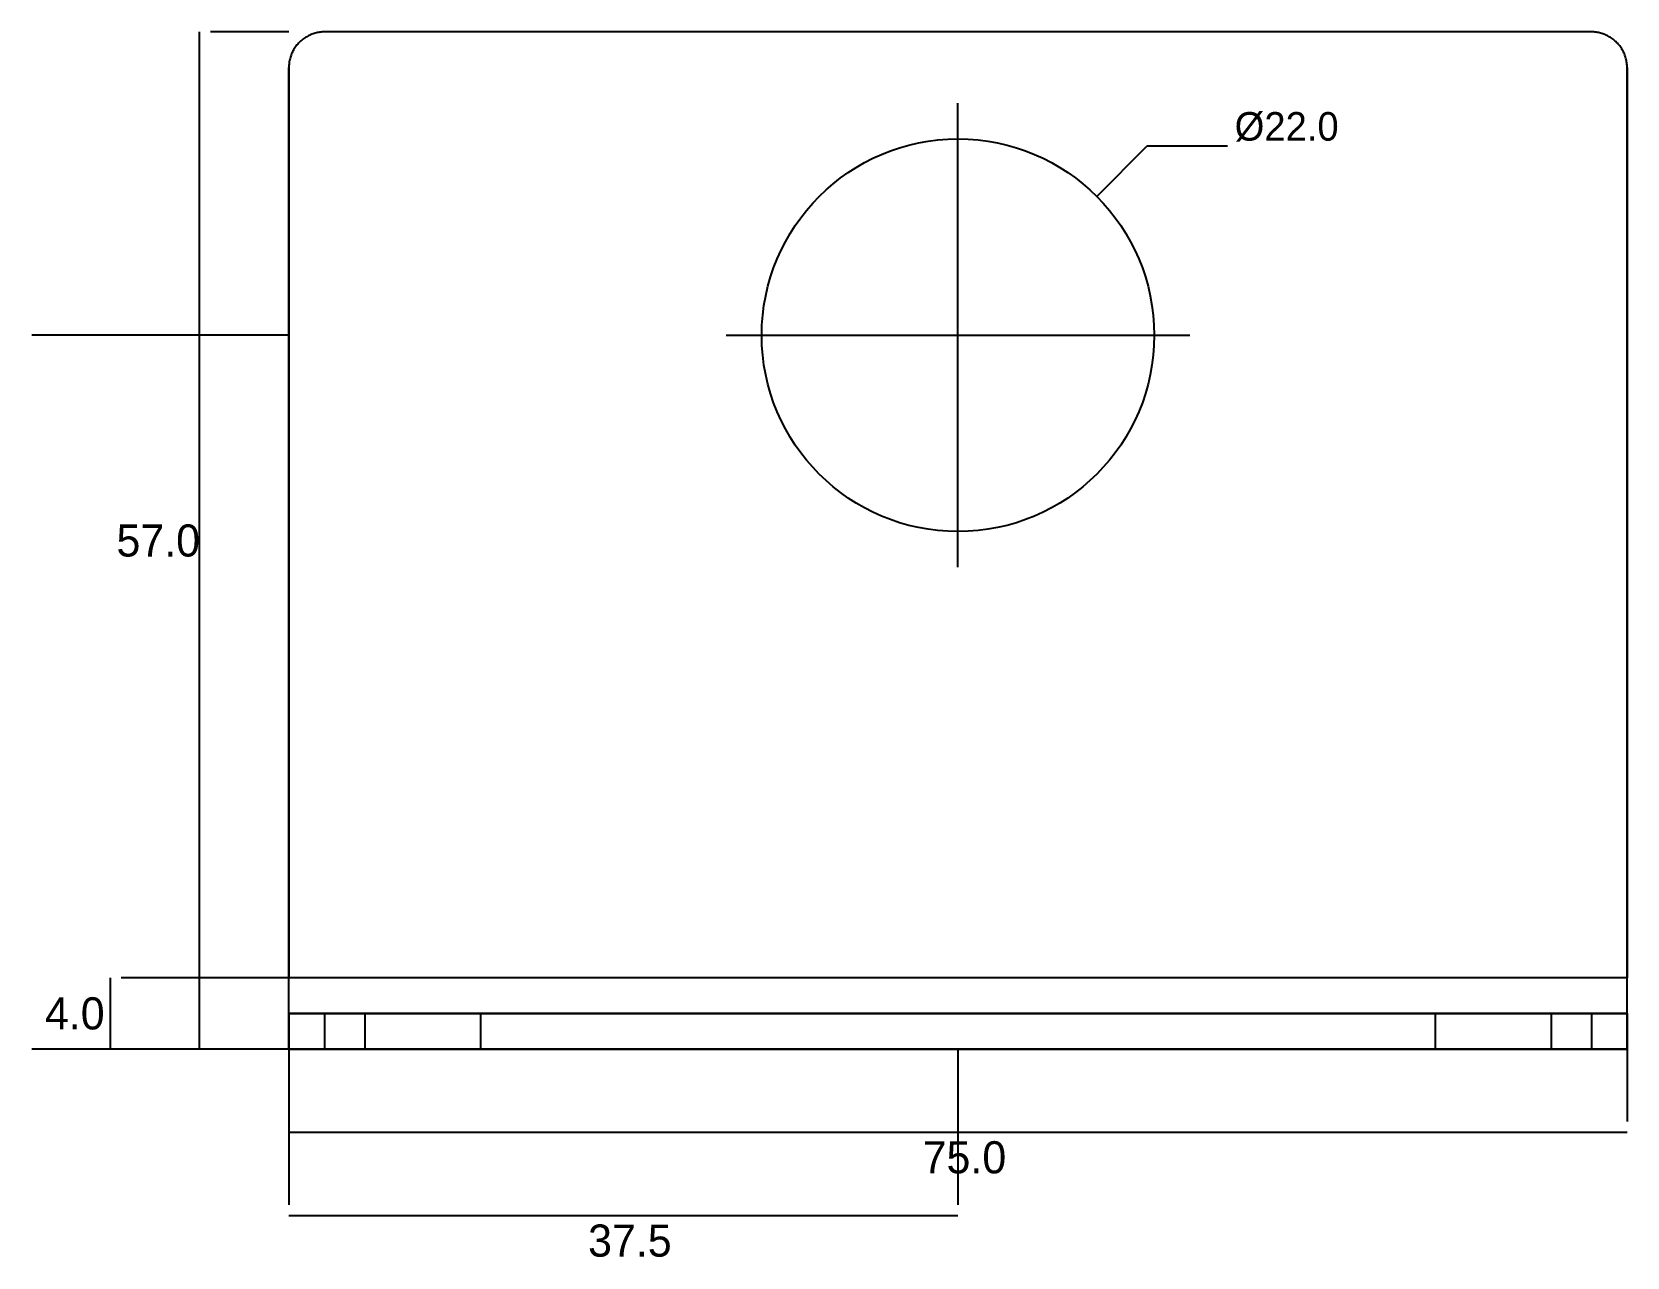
# Model space of a CAD drawing. Header units: metres. Extents: x 0 to 420, y 0 to 297.
# Drawn here: x 111.6 to 201, y 99.3 to 168 of the extents above; entities that cross this region are included whole.
import ezdxf

# ---------------------------------------------------------------- set-up
doc = ezdxf.new("R2010")
doc.units = ezdxf.units.M
doc.header["$LTSCALE"] = 0.5
for name, color, linetype in [('CENTER_LINES', 1, 'Continuous'), ('DIMENSIONS', 2, 'Continuous'), ('GEOMETRY', 7, 'Continuous')]:
    doc.layers.add(name, color=color, linetype=linetype)

msp = doc.modelspace()

# ---------------------------------------------------------------- linework, layer by layer
at = {"layer": 'CENTER_LINES', "color": 1}
for p, q in [((163.5, 138), (163.5, 164)), ((163.5, 138), (163.5, 164)), ((150.5, 151), (176.5, 151)), ((150.5, 151), (176.5, 151))]:
    msp.add_line(p, q, dxfattribs=at)
at = {"layer": 'DIMENSIONS', "color": 2}
for p, q in [((121, 111), (121, 168)), ((126, 168), (121.6, 168)), ((171.278, 158.778), (174.107, 161.607)), ((171.278, 158.778), (174.107, 161.607)), ((174.107, 161.607), (178.607, 161.607)), ((174.107, 161.607), (178.607, 161.607)), ((126, 151), (111.6, 151)), ((116, 111), (116, 115)), ((126, 115), (116.6, 115)), ((126, 111), (111.6, 111)), ((126, 111), (116.6, 111)), ((126, 111), (121.6, 111)), ((126, 111), (126, 106.933)), ((126, 111), (126, 102.267)), ((163.5, 111), (163.5, 102.267)), ((201, 111), (201, 106.933)), ((126, 106.333), (201, 106.333)), ((126, 101.667), (163.5, 101.667))]:
    msp.add_line(p, q, dxfattribs=at)
at = {"layer": 'GEOMETRY'}
for p, q in [((126.413, 167.218), (126.374, 167.165)), ((126.413, 167.218), (126.374, 167.165)), ((126.454, 167.269), (126.413, 167.218)), ((126.454, 167.269), (126.413, 167.218)), ((126.496, 167.319), (126.454, 167.269)), ((126.496, 167.319), (126.454, 167.269)), ((126.54, 167.367), (126.496, 167.319)), ((126.54, 167.367), (126.496, 167.319)), ((126.586, 167.414), (126.54, 167.367)), ((126.586, 167.414), (126.54, 167.367)), ((126.633, 167.46), (126.586, 167.414)), ((126.633, 167.46), (126.586, 167.414)), ((126.681, 167.504), (126.633, 167.46)), ((126.681, 167.504), (126.633, 167.46)), ((126.731, 167.546), (126.681, 167.504)), ((126.731, 167.546), (126.681, 167.504)), ((126.782, 167.587), (126.731, 167.546)), ((126.782, 167.587), (126.731, 167.546)), ((126.835, 167.626), (126.782, 167.587)), ((126.835, 167.626), (126.782, 167.587)), ((126.889, 167.663), (126.835, 167.626)), ((126.889, 167.663), (126.835, 167.626)), ((126.944, 167.698), (126.889, 167.663)), ((126.944, 167.698), (126.889, 167.663)), ((127, 167.732), (126.944, 167.698)), ((127, 167.732), (126.944, 167.698)), ((127.057, 167.764), (127, 167.732)), ((127.057, 167.764), (127, 167.732)), ((127.115, 167.794), (127.057, 167.764)), ((127.115, 167.794), (127.057, 167.764)), ((127.175, 167.822), (127.115, 167.794)), ((127.175, 167.822), (127.115, 167.794)), ((127.235, 167.848), (127.175, 167.822)), ((127.235, 167.848), (127.175, 167.822)), ((127.295, 167.872), (127.235, 167.848)), ((127.295, 167.872), (127.235, 167.848)), ((127.357, 167.894), (127.295, 167.872)), ((127.357, 167.894), (127.295, 167.872)), ((127.419, 167.914), (127.357, 167.894)), ((127.419, 167.914), (127.357, 167.894)), ((127.482, 167.932), (127.419, 167.914)), ((127.482, 167.932), (127.419, 167.914)), ((127.546, 167.948), (127.482, 167.932)), ((127.546, 167.948), (127.482, 167.932)), ((127.61, 167.962), (127.546, 167.948)), ((127.61, 167.962), (127.546, 167.948)), ((127.674, 167.973), (127.61, 167.962)), ((127.674, 167.973), (127.61, 167.962)), ((127.739, 167.983), (127.674, 167.973)), ((127.739, 167.983), (127.674, 167.973)), ((127.804, 167.99), (127.739, 167.983)), ((127.804, 167.99), (127.739, 167.983)), ((127.869, 167.996), (127.804, 167.99)), ((127.869, 167.996), (127.804, 167.99)), ((127.935, 167.999), (127.869, 167.996)), ((127.935, 167.999), (127.869, 167.996)), ((128, 168), (127.935, 167.999)), ((128, 168), (127.935, 167.999)), ((199, 168), (128, 168)), ((199, 168), (128, 168)), ((199.065, 167.999), (199, 168)), ((199.065, 167.999), (199, 168)), ((199.131, 167.996), (199.065, 167.999)), ((199.131, 167.996), (199.065, 167.999)), ((199.196, 167.99), (199.131, 167.996)), ((199.196, 167.99), (199.131, 167.996)), ((199.261, 167.983), (199.196, 167.99)), ((199.261, 167.983), (199.196, 167.99)), ((199.326, 167.973), (199.261, 167.983)), ((199.326, 167.973), (199.261, 167.983)), ((199.39, 167.962), (199.326, 167.973)), ((199.39, 167.962), (199.326, 167.973)), ((199.454, 167.948), (199.39, 167.962)), ((199.454, 167.948), (199.39, 167.962)), ((199.518, 167.932), (199.454, 167.948)), ((199.518, 167.932), (199.454, 167.948)), ((199.581, 167.914), (199.518, 167.932)), ((199.581, 167.914), (199.518, 167.932)), ((199.643, 167.894), (199.581, 167.914)), ((199.643, 167.894), (199.581, 167.914)), ((199.705, 167.872), (199.643, 167.894)), ((199.705, 167.872), (199.643, 167.894)), ((199.765, 167.848), (199.705, 167.872)), ((199.765, 167.848), (199.705, 167.872)), ((199.825, 167.822), (199.765, 167.848)), ((199.825, 167.822), (199.765, 167.848)), ((199.885, 167.794), (199.825, 167.822)), ((199.885, 167.794), (199.825, 167.822)), ((199.943, 167.764), (199.885, 167.794)), ((199.943, 167.764), (199.885, 167.794)), ((200, 167.732), (199.943, 167.764)), ((200, 167.732), (199.943, 167.764)), ((200.056, 167.698), (200, 167.732)), ((200.056, 167.698), (200, 167.732)), ((200.111, 167.663), (200.056, 167.698)), ((200.111, 167.663), (200.056, 167.698)), ((200.165, 167.626), (200.111, 167.663)), ((200.165, 167.626), (200.111, 167.663)), ((200.218, 167.587), (200.165, 167.626)), ((200.218, 167.587), (200.165, 167.626)), ((200.269, 167.546), (200.218, 167.587)), ((200.269, 167.546), (200.218, 167.587)), ((200.319, 167.504), (200.269, 167.546)), ((200.319, 167.504), (200.269, 167.546)), ((200.367, 167.46), (200.319, 167.504)), ((200.367, 167.46), (200.319, 167.504)), ((200.414, 167.414), (200.367, 167.46)), ((200.414, 167.414), (200.367, 167.46)), ((200.46, 167.367), (200.414, 167.414)), ((200.46, 167.367), (200.414, 167.414)), ((200.504, 167.319), (200.46, 167.367)), ((200.504, 167.319), (200.46, 167.367)), ((200.546, 167.269), (200.504, 167.319)), ((200.546, 167.269), (200.504, 167.319)), ((200.587, 167.218), (200.546, 167.269)), ((200.587, 167.218), (200.546, 167.269)), ((200.626, 167.165), (200.587, 167.218)), ((200.626, 167.165), (200.587, 167.218)), ((126.027, 166.326), (126.017, 166.261)), ((126.027, 166.326), (126.017, 166.261)), ((126.038, 166.39), (126.027, 166.326)), ((126.038, 166.39), (126.027, 166.326)), ((126.052, 166.454), (126.038, 166.39)), ((126.052, 166.454), (126.038, 166.39)), ((126.068, 166.518), (126.052, 166.454)), ((126.068, 166.518), (126.052, 166.454)), ((126.086, 166.581), (126.068, 166.518)), ((126.086, 166.581), (126.068, 166.518)), ((126.106, 166.643), (126.086, 166.581)), ((126.106, 166.643), (126.086, 166.581)), ((126.128, 166.705), (126.106, 166.643)), ((126.128, 166.705), (126.106, 166.643)), ((126.152, 166.765), (126.128, 166.705)), ((126.152, 166.765), (126.128, 166.705)), ((126.178, 166.825), (126.152, 166.765)), ((126.178, 166.825), (126.152, 166.765)), ((126.206, 166.885), (126.178, 166.825)), ((126.206, 166.885), (126.178, 166.825)), ((126.236, 166.943), (126.206, 166.885)), ((126.236, 166.943), (126.206, 166.885)), ((126.268, 167), (126.236, 166.943)), ((126.268, 167), (126.236, 166.943)), ((126.302, 167.056), (126.268, 167)), ((126.302, 167.056), (126.268, 167)), ((126.337, 167.111), (126.302, 167.056)), ((126.337, 167.111), (126.302, 167.056)), ((126.374, 167.165), (126.337, 167.111)), ((126.374, 167.165), (126.337, 167.111)), ((200.663, 167.111), (200.626, 167.165)), ((200.663, 167.111), (200.626, 167.165)), ((200.698, 167.056), (200.663, 167.111)), ((200.698, 167.056), (200.663, 167.111)), ((200.732, 167), (200.698, 167.056)), ((200.732, 167), (200.698, 167.056)), ((200.764, 166.943), (200.732, 167)), ((200.764, 166.943), (200.732, 167)), ((200.794, 166.885), (200.764, 166.943)), ((200.794, 166.885), (200.764, 166.943)), ((200.822, 166.825), (200.794, 166.885)), ((200.822, 166.825), (200.794, 166.885)), ((200.848, 166.765), (200.822, 166.825)), ((200.848, 166.765), (200.822, 166.825)), ((200.872, 166.705), (200.848, 166.765)), ((200.872, 166.705), (200.848, 166.765)), ((200.894, 166.643), (200.872, 166.705)), ((200.894, 166.643), (200.872, 166.705)), ((200.914, 166.581), (200.894, 166.643)), ((200.914, 166.581), (200.894, 166.643)), ((200.932, 166.518), (200.914, 166.581)), ((200.932, 166.518), (200.914, 166.581)), ((200.948, 166.454), (200.932, 166.518)), ((200.948, 166.454), (200.932, 166.518)), ((200.962, 166.39), (200.948, 166.454)), ((200.962, 166.39), (200.948, 166.454)), ((200.973, 166.326), (200.962, 166.39)), ((200.973, 166.326), (200.962, 166.39)), ((200.983, 166.261), (200.973, 166.326)), ((200.983, 166.261), (200.973, 166.326)), ((126.001, 166.065), (126, 166)), ((126.001, 166.065), (126, 166)), ((126, 115), (126, 166)), ((126, 166), (126, 115)), ((126.004, 166.131), (126.001, 166.065)), ((126.004, 166.131), (126.001, 166.065)), ((126.01, 166.196), (126.004, 166.131)), ((126.01, 166.196), (126.004, 166.131)), ((126.017, 166.261), (126.01, 166.196)), ((126.017, 166.261), (126.01, 166.196)), ((200.99, 166.196), (200.983, 166.261)), ((200.99, 166.196), (200.983, 166.261)), ((200.996, 166.131), (200.99, 166.196)), ((200.996, 166.131), (200.99, 166.196)), ((200.999, 166.065), (200.996, 166.131)), ((200.999, 166.065), (200.996, 166.131)), ((201, 166), (200.999, 166.065)), ((201, 166), (200.999, 166.065)), ((201, 115), (201, 166)), ((201, 166), (201, 115)), ((126, 114.902), (126, 115)), ((126, 114.951), (126, 115)), ((201, 115), (126, 115)), ((201, 115), (126, 115)), ((126, 114.902), (126, 114.951)), ((126, 114.804), (126, 114.902)), ((126, 114.853), (126, 114.902)), ((126, 114.804), (126, 114.853)), ((126, 114.706), (126, 114.804)), ((126, 114.755), (126, 114.804)), ((126, 114.707), (126, 114.755)), ((126, 114.659), (126, 114.707)), ((126, 114.608), (126, 114.706)), ((126, 114.61), (126, 114.659)), ((126, 114.562), (126, 114.61)), ((126, 114.511), (126, 114.608)), ((126, 114.515), (126, 114.562)), ((126, 114.467), (126, 114.515)), ((126, 114.414), (126, 114.511)), ((126, 114.42), (126, 114.467)), ((201, 114.902), (201, 115)), ((201, 114.951), (201, 115)), ((201, 114.902), (201, 114.951)), ((201, 114.804), (201, 114.902)), ((201, 114.853), (201, 114.902)), ((201, 114.804), (201, 114.853)), ((201, 114.706), (201, 114.804)), ((201, 114.755), (201, 114.804)), ((201, 114.707), (201, 114.755)), ((201, 114.659), (201, 114.707)), ((201, 114.608), (201, 114.706)), ((201, 114.61), (201, 114.659)), ((201, 114.562), (201, 114.61)), ((201, 114.511), (201, 114.608)), ((201, 114.515), (201, 114.562)), ((201, 114.467), (201, 114.515)), ((201, 114.414), (201, 114.511)), ((201, 114.42), (201, 114.467)), ((126, 114.373), (126, 114.42)), ((126, 114.317), (126, 114.414)), ((126, 114.326), (126, 114.373)), ((126, 114.281), (126, 114.326)), ((126, 114.22), (126, 114.317)), ((126, 114.236), (126, 114.281)), ((126, 114.191), (126, 114.236)), ((126, 114.124), (126, 114.22)), ((126, 114.145), (126, 114.191)), ((126, 114.102), (126, 114.145)), ((126, 114.029), (126, 114.124)), ((126, 114.059), (126, 114.102)), ((126, 114.016), (126, 114.059)), ((126, 113.935), (126, 114.029)), ((126, 113.973), (126, 114.016)), ((126, 113.93), (126, 113.973)), ((126, 113.841), (126, 113.935)), ((126, 113.89), (126, 113.93)), ((126, 113.85), (126, 113.89)), ((126, 113.81), (126, 113.85)), ((126, 113.746), (126, 113.841)), ((126, 113.77), (126, 113.81)), ((126, 113.732), (126, 113.77)), ((126, 113.653), (126, 113.746)), ((126, 113.696), (126, 113.732)), ((126, 113.659), (126, 113.696)), ((126, 113.622), (126, 113.659)), ((126, 113.562), (126, 113.653)), ((126, 113.586), (126, 113.622)), ((126, 113.553), (126, 113.586)), ((126, 113.472), (126, 113.562)), ((126, 113.52), (126, 113.553)), ((201, 114.373), (201, 114.42)), ((201, 114.317), (201, 114.414)), ((201, 114.326), (201, 114.373)), ((201, 114.281), (201, 114.326)), ((201, 114.22), (201, 114.317)), ((201, 114.236), (201, 114.281)), ((201, 114.191), (201, 114.236)), ((201, 114.124), (201, 114.22)), ((201, 114.145), (201, 114.191)), ((201, 114.102), (201, 114.145)), ((201, 114.029), (201, 114.124)), ((201, 114.059), (201, 114.102)), ((201, 114.016), (201, 114.059)), ((201, 113.935), (201, 114.029)), ((201, 113.973), (201, 114.016)), ((201, 113.93), (201, 113.973)), ((201, 113.841), (201, 113.935)), ((201, 113.89), (201, 113.93)), ((201, 113.85), (201, 113.89)), ((201, 113.81), (201, 113.85)), ((201, 113.746), (201, 113.841)), ((201, 113.77), (201, 113.81)), ((201, 113.732), (201, 113.77)), ((201, 113.653), (201, 113.746)), ((201, 113.696), (201, 113.732)), ((201, 113.659), (201, 113.696)), ((201, 113.622), (201, 113.659)), ((201, 113.562), (201, 113.653)), ((201, 113.586), (201, 113.622)), ((201, 113.553), (201, 113.586)), ((201, 113.472), (201, 113.562)), ((201, 113.52), (201, 113.553)), ((126, 113.488), (126, 113.52)), ((126, 113.455), (126, 113.488)), ((126, 113.381), (126, 113.472)), ((126, 113.424), (126, 113.455)), ((126, 113.396), (126, 113.424)), ((126, 113.367), (126, 113.396)), ((126, 113.29), (126, 113.381)), ((126, 113.339), (126, 113.367)), ((126, 113.311), (126, 113.339)), ((126, 113.286), (126, 113.311)), ((126, 113.203), (126, 113.29)), ((126, 113.262), (126, 113.286)), ((126, 113.239), (126, 113.262)), ((126, 113.215), (126, 113.239)), ((126, 113.193), (126, 113.215)), ((126, 113.117), (126, 113.203)), ((126, 113.174), (126, 113.193)), ((126, 113.155), (126, 113.174)), ((126, 113.136), (126, 113.155)), ((126, 113.118), (126, 113.136)), ((126, 113.103), (126, 113.118)), ((126, 113.031), (126, 113.117)), ((126, 113.089), (126, 113.103)), ((126, 113.075), (126, 113.089)), ((126, 113.062), (126, 113.075)), ((126, 113.049), (126, 113.062)), ((126, 113.041), (126, 113.049)), ((126, 113.033), (126, 113.041)), ((126, 113.024), (126, 113.033)), ((126, 112.945), (126, 113.031)), ((126, 113.016), (126, 113.024)), ((126, 113.011), (126, 113.016)), ((126, 113.008), (126, 113.011)), ((126, 113.006), (126, 113.008)), ((126, 113.003), (126, 113.006)), ((126, 113), (126, 113.003)), ((126, 113), (126.003, 113)), ((201, 113), (126, 113)), ((126, 113), (126, 111)), ((126, 112.86), (126, 112.945)), ((126, 112.78), (126, 112.86)), ((126, 112.7), (126, 112.78)), ((126, 112.62), (126, 112.7)), ((126.003, 113), (126.006, 113)), ((126.006, 113), (126.008, 113)), ((126.008, 113), (126.011, 113)), ((126.011, 113), (126.016, 113)), ((126.016, 113), (126.024, 113)), ((126.024, 113), (126.033, 113)), ((126.033, 113), (126.041, 113)), ((126.041, 113), (126.049, 113)), ((126.049, 113), (126.062, 113)), ((126.062, 113), (126.075, 113)), ((126.075, 113), (126.089, 113)), ((126.089, 113), (126.103, 113)), ((126.103, 113), (126.118, 113)), ((126.118, 113), (126.136, 113)), ((126.136, 113), (126.155, 113)), ((126.155, 113), (126.174, 113)), ((126.174, 113), (126.193, 113)), ((126.193, 113), (126.215, 113)), ((126.215, 113), (126.239, 113)), ((126.239, 113), (126.262, 113)), ((126.262, 113), (126.286, 113)), ((126.286, 113), (126.311, 113)), ((126.311, 113), (126.339, 113)), ((126.339, 113), (126.367, 113)), ((126.367, 113), (126.396, 113)), ((126.396, 113), (126.424, 113)), ((126.424, 113), (126.455, 113)), ((126.455, 113), (126.488, 113)), ((126.488, 113), (126.52, 113)), ((126.52, 113), (126.553, 113)), ((126.553, 113), (126.586, 113)), ((126.586, 113), (126.622, 113)), ((126.622, 113), (126.659, 113)), ((126.659, 113), (126.696, 113)), ((126.696, 113), (126.732, 113)), ((126.732, 113), (126.77, 113)), ((126.77, 113), (126.81, 113)), ((126.81, 113), (126.85, 113)), ((126.85, 113), (126.89, 113)), ((126.89, 113), (126.93, 113)), ((126.93, 113), (126.973, 113)), ((126.973, 113), (127.016, 113)), ((127.016, 113), (127.059, 113)), ((127.059, 113), (127.102, 113)), ((127.102, 113), (127.145, 113)), ((127.145, 113), (127.191, 113)), ((127.191, 113), (127.236, 113)), ((127.236, 113), (127.281, 113)), ((127.281, 113), (127.326, 113)), ((127.326, 113), (127.373, 113)), ((127.373, 113), (127.42, 113)), ((127.42, 113), (127.467, 113)), ((127.467, 113), (127.515, 113)), ((127.515, 113), (127.562, 113)), ((127.562, 113), (127.61, 113)), ((127.61, 113), (127.659, 113)), ((127.659, 113), (127.707, 113)), ((127.707, 113), (127.755, 113)), ((127.755, 113), (127.804, 113)), ((127.804, 113), (127.853, 113)), ((127.853, 113), (127.902, 113)), ((127.902, 113), (127.951, 113)), ((127.951, 113), (128, 113)), ((128, 113), (199, 113)), ((128, 113), (128, 111)), ((130.268, 113), (130.25, 113)), ((130.25, 113), (130.268, 113)), ((130.25, 113), (130.25, 111)), ((130.286, 113), (130.268, 113)), ((130.268, 113), (130.286, 113)), ((130.303, 113), (130.286, 113)), ((130.286, 113), (130.303, 113)), ((130.321, 113), (130.303, 113)), ((130.303, 113), (130.321, 113)), ((130.354, 113), (130.321, 113)), ((130.321, 113), (130.354, 113)), ((130.407, 113), (130.354, 113)), ((130.354, 113), (130.407, 113)), ((130.459, 113), (130.407, 113)), ((130.407, 113), (130.459, 113)), ((130.512, 113), (130.459, 113)), ((130.459, 113), (130.512, 113)), ((130.564, 113), (130.512, 113)), ((130.512, 113), (130.564, 113)), ((130.644, 113), (130.564, 113)), ((130.564, 113), (130.644, 113)), ((130.729, 113), (130.644, 113)), ((130.644, 113), (130.729, 113)), ((130.814, 113), (130.729, 113)), ((130.729, 113), (130.814, 113)), ((130.899, 113), (130.814, 113)), ((130.814, 113), (130.899, 113)), ((130.991, 113), (130.899, 113)), ((130.899, 113), (130.991, 113)), ((131.104, 113), (130.991, 113)), ((130.991, 113), (131.104, 113)), ((131.216, 113), (131.104, 113)), ((131.104, 113), (131.216, 113)), ((131.329, 113), (131.216, 113)), ((131.216, 113), (131.329, 113)), ((131.441, 113), (131.329, 113)), ((131.329, 113), (131.441, 113)), ((131.57, 113), (131.441, 113)), ((131.441, 113), (131.57, 113)), ((131.705, 113), (131.57, 113)), ((131.57, 113), (131.705, 113)), ((131.84, 113), (131.705, 113)), ((131.705, 113), (131.84, 113)), ((131.974, 113), (131.84, 113)), ((131.84, 113), (131.974, 113)), ((132.111, 113), (131.974, 113)), ((131.974, 113), (132.111, 113)), ((132.262, 113), (132.111, 113)), ((132.111, 113), (132.262, 113)), ((132.412, 113), (132.262, 113)), ((132.262, 113), (132.412, 113)), ((132.562, 113), (132.412, 113)), ((132.412, 113), (132.562, 113)), ((132.712, 113), (132.562, 113)), ((132.562, 113), (132.712, 113)), ((132.867, 113), (132.712, 113)), ((132.712, 113), (132.867, 113)), ((133.025, 113), (132.867, 113)), ((132.867, 113), (133.025, 113)), ((133.184, 113), (133.025, 113)), ((133.025, 113), (133.184, 113)), ((133.342, 113), (133.184, 113)), ((133.184, 113), (133.342, 113)), ((133.5, 113), (133.342, 113)), ((133.342, 113), (133.5, 113)), ((133.658, 113), (133.5, 113)), ((133.5, 113), (133.658, 113)), ((133.816, 113), (133.658, 113)), ((133.658, 113), (133.816, 113)), ((133.975, 113), (133.816, 113)), ((133.816, 113), (133.975, 113)), ((134.133, 113), (133.975, 113)), ((133.975, 113), (134.133, 113)), ((134.288, 113), (134.133, 113)), ((134.133, 113), (134.288, 113)), ((134.438, 113), (134.288, 113)), ((134.288, 113), (134.438, 113)), ((134.588, 113), (134.438, 113)), ((134.438, 113), (134.588, 113)), ((134.738, 113), (134.588, 113)), ((134.588, 113), (134.738, 113)), ((134.889, 113), (134.738, 113)), ((134.738, 113), (134.889, 113)), ((135.026, 113), (134.889, 113)), ((134.889, 113), (135.026, 113)), ((135.16, 113), (135.026, 113)), ((135.026, 113), (135.16, 113)), ((135.295, 113), (135.16, 113)), ((135.16, 113), (135.295, 113)), ((135.43, 113), (135.295, 113)), ((135.295, 113), (135.43, 113)), ((135.559, 113), (135.43, 113)), ((135.43, 113), (135.559, 113)), ((135.671, 113), (135.559, 113)), ((135.559, 113), (135.671, 113)), ((135.784, 113), (135.671, 113)), ((135.671, 113), (135.784, 113)), ((135.896, 113), (135.784, 113)), ((135.784, 113), (135.896, 113)), ((136.009, 113), (135.896, 113)), ((135.896, 113), (136.009, 113)), ((136.101, 113), (136.009, 113)), ((136.009, 113), (136.101, 113)), ((136.186, 113), (136.101, 113)), ((136.101, 113), (136.186, 113)), ((136.271, 113), (136.186, 113)), ((136.186, 113), (136.271, 113)), ((136.356, 113), (136.271, 113)), ((136.271, 113), (136.356, 113)), ((136.436, 113), (136.356, 113)), ((136.356, 113), (136.436, 113)), ((136.488, 113), (136.436, 113)), ((136.436, 113), (136.488, 113)), ((136.541, 113), (136.488, 113)), ((136.488, 113), (136.541, 113)), ((136.593, 113), (136.541, 113)), ((136.541, 113), (136.593, 113)), ((136.646, 113), (136.593, 113)), ((136.593, 113), (136.646, 113)), ((136.679, 113), (136.646, 113)), ((136.646, 113), (136.679, 113)), ((136.697, 113), (136.679, 113)), ((136.679, 113), (136.697, 113)), ((136.714, 113), (136.697, 113)), ((136.697, 113), (136.714, 113)), ((136.732, 113), (136.714, 113)), ((136.714, 113), (136.732, 113)), ((136.75, 113), (136.732, 113)), ((136.732, 113), (136.75, 113)), ((136.75, 113), (136.75, 112.969)), ((136.75, 112.969), (136.75, 112.937)), ((136.75, 112.937), (136.75, 112.906)), ((136.75, 112.906), (136.75, 112.875)), ((136.75, 112.875), (136.75, 112.844)), ((136.75, 112.844), (136.75, 112.812)), ((136.75, 112.812), (136.75, 112.781)), ((136.75, 112.781), (136.75, 112.75)), ((136.75, 112.75), (136.75, 112.719)), ((136.75, 112.719), (136.75, 112.687)), ((136.75, 112.687), (136.75, 112.656)), ((136.75, 112.656), (136.75, 112.625)), ((190.268, 113), (190.25, 113)), ((190.25, 113), (190.268, 113)), ((190.25, 113), (190.25, 111)), ((190.286, 113), (190.268, 113)), ((190.268, 113), (190.286, 113)), ((190.303, 113), (190.286, 113)), ((190.286, 113), (190.303, 113)), ((190.321, 113), (190.303, 113)), ((190.303, 113), (190.321, 113)), ((190.354, 113), (190.321, 113)), ((190.321, 113), (190.354, 113)), ((190.407, 113), (190.354, 113)), ((190.354, 113), (190.407, 113)), ((190.459, 113), (190.407, 113)), ((190.407, 113), (190.459, 113)), ((190.512, 113), (190.459, 113)), ((190.459, 113), (190.512, 113)), ((190.564, 113), (190.512, 113)), ((190.512, 113), (190.564, 113)), ((190.644, 113), (190.564, 113)), ((190.564, 113), (190.644, 113)), ((190.729, 113), (190.644, 113)), ((190.644, 113), (190.729, 113)), ((190.814, 113), (190.729, 113)), ((190.729, 113), (190.814, 113)), ((190.899, 113), (190.814, 113)), ((190.814, 113), (190.899, 113)), ((190.991, 113), (190.899, 113)), ((190.899, 113), (190.991, 113)), ((191.104, 113), (190.991, 113)), ((190.991, 113), (191.104, 113)), ((191.216, 113), (191.104, 113)), ((191.104, 113), (191.216, 113)), ((191.329, 113), (191.216, 113)), ((191.216, 113), (191.329, 113)), ((191.441, 113), (191.329, 113)), ((191.329, 113), (191.441, 113)), ((191.57, 113), (191.441, 113)), ((191.441, 113), (191.57, 113)), ((191.705, 113), (191.57, 113)), ((191.57, 113), (191.705, 113)), ((191.84, 113), (191.705, 113)), ((191.705, 113), (191.84, 113)), ((191.974, 113), (191.84, 113)), ((191.84, 113), (191.974, 113)), ((192.111, 113), (191.974, 113)), ((191.974, 113), (192.111, 113)), ((192.262, 113), (192.111, 113)), ((192.111, 113), (192.262, 113)), ((192.412, 113), (192.262, 113)), ((192.262, 113), (192.412, 113)), ((192.562, 113), (192.412, 113)), ((192.412, 113), (192.562, 113)), ((192.712, 113), (192.562, 113)), ((192.562, 113), (192.712, 113)), ((192.867, 113), (192.712, 113)), ((192.712, 113), (192.867, 113)), ((193.025, 113), (192.867, 113)), ((192.867, 113), (193.025, 113)), ((193.184, 113), (193.025, 113)), ((193.025, 113), (193.184, 113)), ((193.342, 113), (193.184, 113)), ((193.184, 113), (193.342, 113)), ((193.5, 113), (193.342, 113)), ((193.342, 113), (193.5, 113)), ((193.658, 113), (193.5, 113)), ((193.5, 113), (193.658, 113)), ((193.816, 113), (193.658, 113)), ((193.658, 113), (193.816, 113)), ((193.975, 113), (193.816, 113)), ((193.816, 113), (193.975, 113)), ((194.133, 113), (193.975, 113)), ((193.975, 113), (194.133, 113)), ((194.288, 113), (194.133, 113)), ((194.133, 113), (194.288, 113)), ((194.438, 113), (194.288, 113)), ((194.288, 113), (194.438, 113)), ((194.588, 113), (194.438, 113)), ((194.438, 113), (194.588, 113)), ((194.738, 113), (194.588, 113)), ((194.588, 113), (194.738, 113)), ((194.889, 113), (194.738, 113)), ((194.738, 113), (194.889, 113)), ((195.026, 113), (194.889, 113)), ((194.889, 113), (195.026, 113)), ((195.16, 113), (195.026, 113)), ((195.026, 113), (195.16, 113)), ((195.295, 113), (195.16, 113)), ((195.16, 113), (195.295, 113)), ((195.43, 113), (195.295, 113)), ((195.295, 113), (195.43, 113)), ((195.559, 113), (195.43, 113)), ((195.43, 113), (195.559, 113)), ((195.671, 113), (195.559, 113)), ((195.559, 113), (195.671, 113)), ((195.784, 113), (195.671, 113)), ((195.671, 113), (195.784, 113)), ((195.896, 113), (195.784, 113)), ((195.784, 113), (195.896, 113)), ((196.009, 113), (195.896, 113)), ((195.896, 113), (196.009, 113)), ((196.101, 113), (196.009, 113)), ((196.009, 113), (196.101, 113)), ((196.186, 113), (196.101, 113)), ((196.101, 113), (196.186, 113)), ((196.271, 113), (196.186, 113)), ((196.186, 113), (196.271, 113)), ((196.356, 113), (196.271, 113)), ((196.271, 113), (196.356, 113)), ((196.436, 113), (196.356, 113)), ((196.356, 113), (196.436, 113)), ((196.488, 113), (196.436, 113)), ((196.436, 113), (196.488, 113)), ((196.541, 113), (196.488, 113)), ((196.488, 113), (196.541, 113)), ((196.593, 113), (196.541, 113)), ((196.541, 113), (196.593, 113)), ((196.646, 113), (196.593, 113)), ((196.593, 113), (196.646, 113)), ((196.679, 113), (196.646, 113)), ((196.646, 113), (196.679, 113)), ((196.697, 113), (196.679, 113)), ((196.679, 113), (196.697, 113)), ((196.714, 113), (196.697, 113)), ((196.697, 113), (196.714, 113)), ((196.732, 113), (196.714, 113)), ((196.714, 113), (196.732, 113)), ((196.75, 113), (196.732, 113)), ((196.732, 113), (196.75, 113)), ((196.75, 113), (196.75, 112.969)), ((196.75, 112.969), (196.75, 112.937)), ((196.75, 112.937), (196.75, 112.906)), ((196.75, 112.906), (196.75, 112.875)), ((196.75, 112.875), (196.75, 112.844)), ((196.75, 112.844), (196.75, 112.812)), ((196.75, 112.812), (196.75, 112.781)), ((196.75, 112.781), (196.75, 112.75)), ((196.75, 112.75), (196.75, 112.719)), ((196.75, 112.719), (196.75, 112.687)), ((196.75, 112.687), (196.75, 112.656)), ((196.75, 112.656), (196.75, 112.625)), ((199, 113), (199.049, 113)), ((199, 113), (199, 111)), ((199.049, 113), (199.098, 113)), ((199.098, 113), (199.147, 113)), ((199.147, 113), (199.196, 113)), ((199.196, 113), (199.245, 113)), ((199.245, 113), (199.293, 113)), ((199.293, 113), (199.341, 113)), ((199.341, 113), (199.39, 113)), ((199.39, 113), (199.438, 113)), ((199.438, 113), (199.485, 113)), ((199.485, 113), (199.533, 113)), ((199.533, 113), (199.58, 113)), ((199.58, 113), (199.627, 113)), ((199.627, 113), (199.674, 113)), ((199.674, 113), (199.719, 113)), ((199.719, 113), (199.764, 113)), ((199.764, 113), (199.809, 113)), ((199.809, 113), (199.855, 113)), ((199.855, 113), (199.898, 113)), ((199.898, 113), (199.941, 113)), ((199.941, 113), (199.984, 113)), ((199.984, 113), (200.027, 113)), ((200.027, 113), (200.07, 113)), ((200.07, 113), (200.11, 113)), ((200.11, 113), (200.15, 113)), ((200.15, 113), (200.19, 113)), ((200.19, 113), (200.23, 113)), ((200.23, 113), (200.268, 113)), ((200.268, 113), (200.304, 113)), ((200.304, 113), (200.341, 113)), ((200.341, 113), (200.378, 113)), ((200.378, 113), (200.414, 113)), ((200.414, 113), (200.447, 113)), ((200.447, 113), (200.48, 113)), ((200.48, 113), (200.512, 113)), ((200.512, 113), (200.545, 113)), ((200.545, 113), (200.576, 113)), ((200.576, 113), (200.604, 113)), ((200.604, 113), (200.633, 113)), ((200.633, 113), (200.661, 113)), ((200.661, 113), (200.689, 113)), ((200.689, 113), (200.714, 113)), ((200.714, 113), (200.738, 113)), ((200.738, 113), (200.761, 113)), ((200.761, 113), (200.785, 113)), ((200.785, 113), (200.807, 113)), ((200.807, 113), (200.826, 113)), ((200.826, 113), (200.845, 113)), ((200.845, 113), (200.864, 113)), ((200.864, 113), (200.882, 113)), ((200.882, 113), (200.897, 113)), ((200.897, 113), (200.911, 113)), ((200.911, 113), (200.925, 113)), ((200.925, 113), (200.938, 113)), ((200.938, 113), (200.951, 113)), ((200.951, 113), (200.959, 113)), ((200.959, 113), (200.967, 113)), ((200.967, 113), (200.976, 113)), ((200.976, 113), (200.984, 113)), ((200.984, 113), (200.989, 113)), ((200.989, 113), (200.992, 113)), ((200.992, 113), (200.994, 113)), ((200.994, 113), (200.997, 113)), ((200.997, 113), (201, 113)), ((201, 113.488), (201, 113.52)), ((201, 113.455), (201, 113.488)), ((201, 113.381), (201, 113.472)), ((201, 113.424), (201, 113.455)), ((201, 113.396), (201, 113.424)), ((201, 113.367), (201, 113.396)), ((201, 113.29), (201, 113.381)), ((201, 113.339), (201, 113.367)), ((201, 113.311), (201, 113.339)), ((201, 113.286), (201, 113.311)), ((201, 113.203), (201, 113.29)), ((201, 113.262), (201, 113.286)), ((201, 113.239), (201, 113.262)), ((201, 113.215), (201, 113.239)), ((201, 113.193), (201, 113.215)), ((201, 113.117), (201, 113.203)), ((201, 113.174), (201, 113.193)), ((201, 113.155), (201, 113.174)), ((201, 113.136), (201, 113.155)), ((201, 113.118), (201, 113.136)), ((201, 113.103), (201, 113.118)), ((201, 113.031), (201, 113.117)), ((201, 113.089), (201, 113.103)), ((201, 113.075), (201, 113.089)), ((201, 113.062), (201, 113.075)), ((201, 113.049), (201, 113.062)), ((201, 113.041), (201, 113.049)), ((201, 113.033), (201, 113.041)), ((201, 113.024), (201, 113.033)), ((201, 112.945), (201, 113.031)), ((201, 113.016), (201, 113.024)), ((201, 113.011), (201, 113.016)), ((201, 113.008), (201, 113.011)), ((201, 113.006), (201, 113.008)), ((201, 113.003), (201, 113.006)), ((201, 113), (201, 113.003)), ((201, 113), (201, 111)), ((201, 112.86), (201, 112.945)), ((201, 112.78), (201, 112.86)), ((201, 112.7), (201, 112.78)), ((201, 112.62), (201, 112.7)), ((126, 112.54), (126, 112.62)), ((126, 112.464), (126, 112.54)), ((126, 112.391), (126, 112.464)), ((126, 112.318), (126, 112.391)), ((126, 112.245), (126, 112.318)), ((126, 112.172), (126, 112.245)), ((126, 112.106), (126, 112.172)), ((126, 112.041), (126, 112.106)), ((126, 111.975), (126, 112.041)), ((126, 111.91), (126, 111.975)), ((126, 111.848), (126, 111.91)), ((126, 111.792), (126, 111.848)), ((126, 111.735), (126, 111.792)), ((136.75, 112.625), (136.75, 112.594)), ((136.75, 112.594), (136.75, 112.562)), ((136.75, 112.562), (136.75, 112.531)), ((136.75, 112.531), (136.75, 112.5)), ((136.75, 112.5), (136.75, 112.469)), ((136.75, 112.469), (136.75, 112.437)), ((136.75, 112.437), (136.75, 112.406)), ((136.75, 112.406), (136.75, 112.375)), ((136.75, 112.375), (136.75, 112.344)), ((136.75, 112.344), (136.75, 112.312)), ((136.75, 112.312), (136.75, 112.281)), ((136.75, 112.281), (136.75, 112.25)), ((136.75, 112.25), (136.75, 112.219)), ((136.75, 112.219), (136.75, 112.187)), ((136.75, 112.187), (136.75, 112.156)), ((136.75, 112.156), (136.75, 112.125)), ((136.75, 112.125), (136.75, 112.094)), ((136.75, 112.094), (136.75, 112.062)), ((136.75, 112.062), (136.75, 112.031)), ((136.75, 112.031), (136.75, 112)), ((136.75, 112), (136.75, 111.969)), ((136.75, 111.969), (136.75, 111.937)), ((136.75, 111.937), (136.75, 111.906)), ((136.75, 111.906), (136.75, 111.875)), ((136.75, 111.875), (136.75, 111.844)), ((136.75, 111.844), (136.75, 111.812)), ((136.75, 111.812), (136.75, 111.781)), ((136.75, 111.781), (136.75, 111.75)), ((196.75, 112.625), (196.75, 112.594)), ((196.75, 112.594), (196.75, 112.562)), ((196.75, 112.562), (196.75, 112.531)), ((196.75, 112.531), (196.75, 112.5)), ((196.75, 112.5), (196.75, 112.469)), ((196.75, 112.469), (196.75, 112.437)), ((196.75, 112.437), (196.75, 112.406)), ((196.75, 112.406), (196.75, 112.375)), ((196.75, 112.375), (196.75, 112.344)), ((196.75, 112.344), (196.75, 112.312)), ((196.75, 112.312), (196.75, 112.281)), ((196.75, 112.281), (196.75, 112.25)), ((196.75, 112.25), (196.75, 112.219)), ((196.75, 112.219), (196.75, 112.187)), ((196.75, 112.187), (196.75, 112.156)), ((196.75, 112.156), (196.75, 112.125)), ((196.75, 112.125), (196.75, 112.094)), ((196.75, 112.094), (196.75, 112.062)), ((196.75, 112.062), (196.75, 112.031)), ((196.75, 112.031), (196.75, 112)), ((196.75, 112), (196.75, 111.969)), ((196.75, 111.969), (196.75, 111.937)), ((196.75, 111.937), (196.75, 111.906)), ((196.75, 111.906), (196.75, 111.875)), ((196.75, 111.875), (196.75, 111.844)), ((196.75, 111.844), (196.75, 111.812)), ((196.75, 111.812), (196.75, 111.781)), ((196.75, 111.781), (196.75, 111.75)), ((201, 112.54), (201, 112.62)), ((201, 112.464), (201, 112.54)), ((201, 112.391), (201, 112.464)), ((201, 112.318), (201, 112.391)), ((201, 112.245), (201, 112.318)), ((201, 112.172), (201, 112.245)), ((201, 112.106), (201, 112.172)), ((201, 112.041), (201, 112.106)), ((201, 111.975), (201, 112.041)), ((201, 111.91), (201, 111.975)), ((201, 111.848), (201, 111.91)), ((201, 111.792), (201, 111.848)), ((201, 111.735), (201, 111.792)), ((126, 111.678), (126, 111.735)), ((126, 111.621), (126, 111.678)), ((126, 111.572), (126, 111.621)), ((126, 111.525), (126, 111.572)), ((126, 111.477), (126, 111.525)), ((126, 111.43), (126, 111.477)), ((126, 111.385), (126, 111.43)), ((126, 111.348), (126, 111.385)), ((126, 111.31), (126, 111.348)), ((126, 111.273), (126, 111.31)), ((126, 111.235), (126, 111.273)), ((126, 111.205), (126, 111.235)), ((126, 111.178), (126, 111.205)), ((126, 111.151), (126, 111.178)), ((126, 111.124), (126, 111.151)), ((126, 111.098), (126, 111.124)), ((126, 111.082), (126, 111.098)), ((126, 111.065), (126, 111.082)), ((126, 111.049), (126, 111.065)), ((126, 111.032), (126, 111.049)), ((126, 111.022), (126, 111.032)), ((126, 111.017), (126, 111.022)), ((126, 111.011), (126, 111.017)), ((126, 111.006), (126, 111.011)), ((126, 111), (126, 111.006)), ((201, 111), (126, 111)), ((126, 111), (126.003, 111)), ((126.003, 111), (126.006, 111)), ((126.006, 111), (126.008, 111)), ((126.008, 111), (126.011, 111)), ((126.011, 111), (126.016, 111)), ((126.016, 111), (126.024, 111)), ((126.024, 111), (126.033, 111)), ((126.033, 111), (126.041, 111)), ((126.041, 111), (126.049, 111)), ((126.049, 111), (126.062, 111)), ((126.062, 111), (126.075, 111)), ((126.075, 111), (126.089, 111)), ((126.089, 111), (126.103, 111)), ((126.103, 111), (126.118, 111)), ((126.118, 111), (126.136, 111)), ((126.136, 111), (126.155, 111)), ((126.155, 111), (126.174, 111)), ((126.174, 111), (126.193, 111)), ((126.193, 111), (126.215, 111)), ((126.215, 111), (126.239, 111)), ((126.239, 111), (126.262, 111)), ((126.262, 111), (126.286, 111)), ((126.286, 111), (126.311, 111)), ((126.311, 111), (126.339, 111)), ((126.339, 111), (126.367, 111)), ((126.367, 111), (126.396, 111)), ((126.396, 111), (126.424, 111)), ((126.424, 111), (126.455, 111)), ((126.455, 111), (126.488, 111)), ((126.488, 111), (126.52, 111)), ((126.52, 111), (126.553, 111)), ((126.553, 111), (126.586, 111)), ((126.586, 111), (126.622, 111)), ((126.622, 111), (126.659, 111)), ((126.659, 111), (126.696, 111)), ((126.696, 111), (126.732, 111)), ((126.732, 111), (126.77, 111)), ((126.77, 111), (126.81, 111)), ((126.81, 111), (126.85, 111)), ((126.85, 111), (126.89, 111)), ((126.89, 111), (126.93, 111)), ((126.93, 111), (126.973, 111)), ((126.973, 111), (127.016, 111)), ((127.016, 111), (127.059, 111)), ((127.059, 111), (127.102, 111)), ((127.102, 111), (127.145, 111)), ((127.145, 111), (127.191, 111)), ((127.191, 111), (127.236, 111)), ((127.236, 111), (127.281, 111)), ((127.281, 111), (127.326, 111)), ((127.326, 111), (127.373, 111)), ((127.373, 111), (127.42, 111)), ((127.42, 111), (127.467, 111)), ((127.467, 111), (127.515, 111)), ((127.515, 111), (127.562, 111)), ((127.562, 111), (127.61, 111)), ((127.61, 111), (127.659, 111)), ((127.659, 111), (127.707, 111)), ((127.707, 111), (127.755, 111)), ((127.755, 111), (127.804, 111)), ((127.804, 111), (127.853, 111)), ((127.853, 111), (127.902, 111)), ((127.902, 111), (127.951, 111)), ((127.951, 111), (128, 111)), ((128, 111), (199, 111)), ((130.268, 111), (130.25, 111)), ((130.25, 111), (130.268, 111)), ((130.286, 111), (130.268, 111)), ((130.268, 111), (130.286, 111)), ((130.303, 111), (130.286, 111)), ((130.286, 111), (130.303, 111)), ((130.321, 111), (130.303, 111)), ((130.303, 111), (130.321, 111)), ((130.354, 111), (130.321, 111)), ((130.321, 111), (130.354, 111)), ((130.407, 111), (130.354, 111)), ((130.354, 111), (130.407, 111)), ((130.459, 111), (130.407, 111)), ((130.407, 111), (130.459, 111)), ((130.512, 111), (130.459, 111)), ((130.459, 111), (130.512, 111)), ((130.564, 111), (130.512, 111)), ((130.512, 111), (130.564, 111)), ((130.644, 111), (130.564, 111)), ((130.564, 111), (130.644, 111)), ((130.729, 111), (130.644, 111)), ((130.644, 111), (130.729, 111)), ((130.814, 111), (130.729, 111)), ((130.729, 111), (130.814, 111)), ((130.899, 111), (130.814, 111)), ((130.814, 111), (130.899, 111)), ((130.991, 111), (130.899, 111)), ((130.899, 111), (130.991, 111)), ((131.104, 111), (130.991, 111)), ((130.991, 111), (131.104, 111)), ((131.216, 111), (131.104, 111)), ((131.104, 111), (131.216, 111)), ((131.329, 111), (131.216, 111)), ((131.216, 111), (131.329, 111)), ((131.441, 111), (131.329, 111)), ((131.329, 111), (131.441, 111)), ((131.57, 111), (131.441, 111)), ((131.441, 111), (131.57, 111)), ((131.705, 111), (131.57, 111)), ((131.57, 111), (131.705, 111)), ((131.84, 111), (131.705, 111)), ((131.705, 111), (131.84, 111)), ((131.974, 111), (131.84, 111)), ((131.84, 111), (131.974, 111)), ((132.111, 111), (131.974, 111)), ((131.974, 111), (132.111, 111)), ((132.262, 111), (132.111, 111)), ((132.111, 111), (132.262, 111)), ((132.412, 111), (132.262, 111)), ((132.262, 111), (132.412, 111)), ((132.562, 111), (132.412, 111)), ((132.412, 111), (132.562, 111)), ((132.712, 111), (132.562, 111)), ((132.562, 111), (132.712, 111)), ((132.867, 111), (132.712, 111)), ((132.712, 111), (132.867, 111)), ((133.025, 111), (132.867, 111)), ((132.867, 111), (133.025, 111)), ((133.184, 111), (133.025, 111)), ((133.025, 111), (133.184, 111)), ((133.342, 111), (133.184, 111)), ((133.184, 111), (133.342, 111)), ((133.5, 111), (133.342, 111)), ((133.342, 111), (133.5, 111)), ((133.658, 111), (133.5, 111)), ((133.5, 111), (133.658, 111)), ((133.816, 111), (133.658, 111)), ((133.658, 111), (133.816, 111)), ((133.975, 111), (133.816, 111)), ((133.816, 111), (133.975, 111)), ((134.133, 111), (133.975, 111)), ((133.975, 111), (134.133, 111)), ((134.288, 111), (134.133, 111)), ((134.133, 111), (134.288, 111)), ((134.438, 111), (134.288, 111)), ((134.288, 111), (134.438, 111)), ((134.588, 111), (134.438, 111)), ((134.438, 111), (134.588, 111)), ((134.738, 111), (134.588, 111)), ((134.588, 111), (134.738, 111)), ((134.889, 111), (134.738, 111)), ((134.738, 111), (134.889, 111)), ((135.026, 111), (134.889, 111)), ((134.889, 111), (135.026, 111)), ((135.16, 111), (135.026, 111)), ((135.026, 111), (135.16, 111)), ((135.295, 111), (135.16, 111)), ((135.16, 111), (135.295, 111)), ((135.43, 111), (135.295, 111)), ((135.295, 111), (135.43, 111)), ((135.559, 111), (135.43, 111)), ((135.43, 111), (135.559, 111)), ((135.671, 111), (135.559, 111)), ((135.559, 111), (135.671, 111)), ((135.784, 111), (135.671, 111)), ((135.671, 111), (135.784, 111)), ((135.896, 111), (135.784, 111)), ((135.784, 111), (135.896, 111)), ((136.009, 111), (135.896, 111)), ((135.896, 111), (136.009, 111)), ((136.101, 111), (136.009, 111)), ((136.009, 111), (136.101, 111)), ((136.186, 111), (136.101, 111)), ((136.101, 111), (136.186, 111)), ((136.271, 111), (136.186, 111)), ((136.186, 111), (136.271, 111)), ((136.356, 111), (136.271, 111)), ((136.271, 111), (136.356, 111)), ((136.436, 111), (136.356, 111)), ((136.356, 111), (136.436, 111)), ((136.488, 111), (136.436, 111)), ((136.436, 111), (136.488, 111)), ((136.541, 111), (136.488, 111)), ((136.488, 111), (136.541, 111)), ((136.593, 111), (136.541, 111)), ((136.541, 111), (136.593, 111)), ((136.646, 111), (136.593, 111)), ((136.593, 111), (136.646, 111)), ((136.679, 111), (136.646, 111)), ((136.646, 111), (136.679, 111)), ((136.697, 111), (136.679, 111)), ((136.679, 111), (136.697, 111)), ((136.714, 111), (136.697, 111)), ((136.697, 111), (136.714, 111)), ((136.732, 111), (136.714, 111)), ((136.714, 111), (136.732, 111)), ((136.75, 111), (136.732, 111)), ((136.732, 111), (136.75, 111)), ((136.75, 111.75), (136.75, 111.719)), ((136.75, 111.719), (136.75, 111.687)), ((136.75, 111.687), (136.75, 111.656)), ((136.75, 111.656), (136.75, 111.625)), ((136.75, 111.625), (136.75, 111.594)), ((136.75, 111.594), (136.75, 111.562)), ((136.75, 111.562), (136.75, 111.531)), ((136.75, 111.531), (136.75, 111.5)), ((136.75, 111.5), (136.75, 111.469)), ((136.75, 111.469), (136.75, 111.437)), ((136.75, 111.437), (136.75, 111.406)), ((136.75, 111.406), (136.75, 111.375)), ((136.75, 111.375), (136.75, 111.344)), ((136.75, 111.344), (136.75, 111.312)), ((136.75, 111.312), (136.75, 111.281)), ((136.75, 111.281), (136.75, 111.25)), ((136.75, 111.25), (136.75, 111.219)), ((136.75, 111.219), (136.75, 111.187)), ((136.75, 111.187), (136.75, 111.156)), ((136.75, 111.156), (136.75, 111.125)), ((136.75, 111.125), (136.75, 111.094)), ((136.75, 111.094), (136.75, 111.062)), ((136.75, 111.062), (136.75, 111.031)), ((136.75, 111.031), (136.75, 111)), ((190.268, 111), (190.25, 111)), ((190.25, 111), (190.268, 111)), ((190.286, 111), (190.268, 111)), ((190.268, 111), (190.286, 111)), ((190.303, 111), (190.286, 111)), ((190.286, 111), (190.303, 111)), ((190.321, 111), (190.303, 111)), ((190.303, 111), (190.321, 111)), ((190.354, 111), (190.321, 111)), ((190.321, 111), (190.354, 111)), ((190.407, 111), (190.354, 111)), ((190.354, 111), (190.407, 111)), ((190.459, 111), (190.407, 111)), ((190.407, 111), (190.459, 111)), ((190.512, 111), (190.459, 111)), ((190.459, 111), (190.512, 111)), ((190.564, 111), (190.512, 111)), ((190.512, 111), (190.564, 111)), ((190.644, 111), (190.564, 111)), ((190.564, 111), (190.644, 111)), ((190.729, 111), (190.644, 111)), ((190.644, 111), (190.729, 111)), ((190.814, 111), (190.729, 111)), ((190.729, 111), (190.814, 111)), ((190.899, 111), (190.814, 111)), ((190.814, 111), (190.899, 111)), ((190.991, 111), (190.899, 111)), ((190.899, 111), (190.991, 111)), ((191.104, 111), (190.991, 111)), ((190.991, 111), (191.104, 111)), ((191.216, 111), (191.104, 111)), ((191.104, 111), (191.216, 111)), ((191.329, 111), (191.216, 111)), ((191.216, 111), (191.329, 111)), ((191.441, 111), (191.329, 111)), ((191.329, 111), (191.441, 111)), ((191.57, 111), (191.441, 111)), ((191.441, 111), (191.57, 111)), ((191.705, 111), (191.57, 111)), ((191.57, 111), (191.705, 111)), ((191.84, 111), (191.705, 111)), ((191.705, 111), (191.84, 111)), ((191.974, 111), (191.84, 111)), ((191.84, 111), (191.974, 111)), ((192.111, 111), (191.974, 111)), ((191.974, 111), (192.111, 111)), ((192.262, 111), (192.111, 111)), ((192.111, 111), (192.262, 111)), ((192.412, 111), (192.262, 111)), ((192.262, 111), (192.412, 111)), ((192.562, 111), (192.412, 111)), ((192.412, 111), (192.562, 111)), ((192.712, 111), (192.562, 111)), ((192.562, 111), (192.712, 111)), ((192.867, 111), (192.712, 111)), ((192.712, 111), (192.867, 111)), ((193.025, 111), (192.867, 111)), ((192.867, 111), (193.025, 111)), ((193.184, 111), (193.025, 111)), ((193.025, 111), (193.184, 111)), ((193.342, 111), (193.184, 111)), ((193.184, 111), (193.342, 111)), ((193.5, 111), (193.342, 111)), ((193.342, 111), (193.5, 111)), ((193.658, 111), (193.5, 111)), ((193.5, 111), (193.658, 111)), ((193.816, 111), (193.658, 111)), ((193.658, 111), (193.816, 111)), ((193.975, 111), (193.816, 111)), ((193.816, 111), (193.975, 111)), ((194.133, 111), (193.975, 111)), ((193.975, 111), (194.133, 111)), ((194.288, 111), (194.133, 111)), ((194.133, 111), (194.288, 111)), ((194.438, 111), (194.288, 111)), ((194.288, 111), (194.438, 111)), ((194.588, 111), (194.438, 111)), ((194.438, 111), (194.588, 111)), ((194.738, 111), (194.588, 111)), ((194.588, 111), (194.738, 111)), ((194.889, 111), (194.738, 111)), ((194.738, 111), (194.889, 111)), ((195.026, 111), (194.889, 111)), ((194.889, 111), (195.026, 111)), ((195.16, 111), (195.026, 111)), ((195.026, 111), (195.16, 111)), ((195.295, 111), (195.16, 111)), ((195.16, 111), (195.295, 111)), ((195.43, 111), (195.295, 111)), ((195.295, 111), (195.43, 111)), ((195.559, 111), (195.43, 111)), ((195.43, 111), (195.559, 111)), ((195.671, 111), (195.559, 111)), ((195.559, 111), (195.671, 111)), ((195.784, 111), (195.671, 111)), ((195.671, 111), (195.784, 111)), ((195.896, 111), (195.784, 111)), ((195.784, 111), (195.896, 111)), ((196.009, 111), (195.896, 111)), ((195.896, 111), (196.009, 111)), ((196.101, 111), (196.009, 111)), ((196.009, 111), (196.101, 111)), ((196.186, 111), (196.101, 111)), ((196.101, 111), (196.186, 111)), ((196.271, 111), (196.186, 111)), ((196.186, 111), (196.271, 111)), ((196.356, 111), (196.271, 111)), ((196.271, 111), (196.356, 111)), ((196.436, 111), (196.356, 111)), ((196.356, 111), (196.436, 111)), ((196.488, 111), (196.436, 111)), ((196.436, 111), (196.488, 111)), ((196.541, 111), (196.488, 111)), ((196.488, 111), (196.541, 111)), ((196.593, 111), (196.541, 111)), ((196.541, 111), (196.593, 111)), ((196.646, 111), (196.593, 111)), ((196.593, 111), (196.646, 111)), ((196.679, 111), (196.646, 111)), ((196.646, 111), (196.679, 111)), ((196.697, 111), (196.679, 111)), ((196.679, 111), (196.697, 111)), ((196.714, 111), (196.697, 111)), ((196.697, 111), (196.714, 111)), ((196.732, 111), (196.714, 111)), ((196.714, 111), (196.732, 111)), ((196.75, 111), (196.732, 111)), ((196.732, 111), (196.75, 111)), ((196.75, 111.75), (196.75, 111.719)), ((196.75, 111.719), (196.75, 111.687)), ((196.75, 111.687), (196.75, 111.656)), ((196.75, 111.656), (196.75, 111.625)), ((196.75, 111.625), (196.75, 111.594)), ((196.75, 111.594), (196.75, 111.562)), ((196.75, 111.562), (196.75, 111.531)), ((196.75, 111.531), (196.75, 111.5)), ((196.75, 111.5), (196.75, 111.469)), ((196.75, 111.469), (196.75, 111.437)), ((196.75, 111.437), (196.75, 111.406)), ((196.75, 111.406), (196.75, 111.375)), ((196.75, 111.375), (196.75, 111.344)), ((196.75, 111.344), (196.75, 111.312)), ((196.75, 111.312), (196.75, 111.281)), ((196.75, 111.281), (196.75, 111.25)), ((196.75, 111.25), (196.75, 111.219)), ((196.75, 111.219), (196.75, 111.187)), ((196.75, 111.187), (196.75, 111.156)), ((196.75, 111.156), (196.75, 111.125)), ((196.75, 111.125), (196.75, 111.094)), ((196.75, 111.094), (196.75, 111.062)), ((196.75, 111.062), (196.75, 111.031)), ((196.75, 111.031), (196.75, 111)), ((199, 111), (199.049, 111)), ((199.049, 111), (199.098, 111)), ((199.098, 111), (199.147, 111)), ((199.147, 111), (199.196, 111)), ((199.196, 111), (199.245, 111)), ((199.245, 111), (199.293, 111)), ((199.293, 111), (199.341, 111)), ((199.341, 111), (199.39, 111)), ((199.39, 111), (199.438, 111)), ((199.438, 111), (199.485, 111)), ((199.485, 111), (199.533, 111)), ((199.533, 111), (199.58, 111)), ((199.58, 111), (199.627, 111)), ((199.627, 111), (199.674, 111)), ((199.674, 111), (199.719, 111)), ((199.719, 111), (199.764, 111)), ((199.764, 111), (199.809, 111)), ((199.809, 111), (199.855, 111)), ((199.855, 111), (199.898, 111)), ((199.898, 111), (199.941, 111)), ((199.941, 111), (199.984, 111)), ((199.984, 111), (200.027, 111)), ((200.027, 111), (200.07, 111)), ((200.07, 111), (200.11, 111)), ((200.11, 111), (200.15, 111)), ((200.15, 111), (200.19, 111)), ((200.19, 111), (200.23, 111)), ((200.23, 111), (200.268, 111)), ((200.268, 111), (200.304, 111)), ((200.304, 111), (200.341, 111)), ((200.341, 111), (200.378, 111)), ((200.378, 111), (200.414, 111)), ((200.414, 111), (200.447, 111)), ((200.447, 111), (200.48, 111)), ((200.48, 111), (200.512, 111)), ((200.512, 111), (200.545, 111)), ((200.545, 111), (200.576, 111)), ((200.576, 111), (200.604, 111)), ((200.604, 111), (200.633, 111)), ((200.633, 111), (200.661, 111)), ((200.661, 111), (200.689, 111)), ((200.689, 111), (200.714, 111)), ((200.714, 111), (200.738, 111)), ((200.738, 111), (200.761, 111)), ((200.761, 111), (200.785, 111)), ((200.785, 111), (200.807, 111)), ((200.807, 111), (200.826, 111)), ((200.826, 111), (200.845, 111)), ((200.845, 111), (200.864, 111)), ((200.864, 111), (200.882, 111)), ((200.882, 111), (200.897, 111)), ((200.897, 111), (200.911, 111)), ((200.911, 111), (200.925, 111)), ((200.925, 111), (200.938, 111)), ((200.938, 111), (200.951, 111)), ((200.951, 111), (200.959, 111)), ((200.959, 111), (200.967, 111)), ((200.967, 111), (200.976, 111)), ((200.976, 111), (200.984, 111)), ((200.984, 111), (200.989, 111)), ((200.989, 111), (200.992, 111)), ((200.992, 111), (200.994, 111)), ((200.994, 111), (200.997, 111)), ((200.997, 111), (201, 111)), ((201, 111.678), (201, 111.735)), ((201, 111.621), (201, 111.678)), ((201, 111.572), (201, 111.621)), ((201, 111.525), (201, 111.572)), ((201, 111.477), (201, 111.525)), ((201, 111.43), (201, 111.477)), ((201, 111.385), (201, 111.43)), ((201, 111.348), (201, 111.385)), ((201, 111.31), (201, 111.348)), ((201, 111.273), (201, 111.31)), ((201, 111.235), (201, 111.273)), ((201, 111.205), (201, 111.235)), ((201, 111.178), (201, 111.205)), ((201, 111.151), (201, 111.178)), ((201, 111.124), (201, 111.151)), ((201, 111.098), (201, 111.124)), ((201, 111.082), (201, 111.098)), ((201, 111.065), (201, 111.082)), ((201, 111.049), (201, 111.065)), ((201, 111.032), (201, 111.049)), ((201, 111.022), (201, 111.032)), ((201, 111.017), (201, 111.022)), ((201, 111.011), (201, 111.017)), ((201, 111.006), (201, 111.011)), ((201, 111), (201, 111.006))]:
    msp.add_line(p, q, dxfattribs=at)
msp.add_circle((163.5, 151), 11, dxfattribs=at)
msp.add_circle((163.5, 151), 11, dxfattribs=at)

# ---------------------------------------------------------------- texts
at = {"layer": 'DIMENSIONS', "color": 3}
msp.add_text('%%c22.0', height=1.6, dxfattribs=at).set_placement((179.007, 161.907))
msp.add_text('%%c22.0', height=1.6, dxfattribs=at).set_placement((179.007, 161.907))
at = {"layer": 'DIMENSIONS', "color": 7}
for s, p in [('57.0', (116.34, 138.6)), ('4.0', (112.33, 112.1)), ('75.0', (161.52, 104.033)), ('37.5', (142.77, 99.367))]:
    msp.add_text(s, height=1.8, dxfattribs=at).set_placement(p)

doc.saveas('drawing.dxf')
